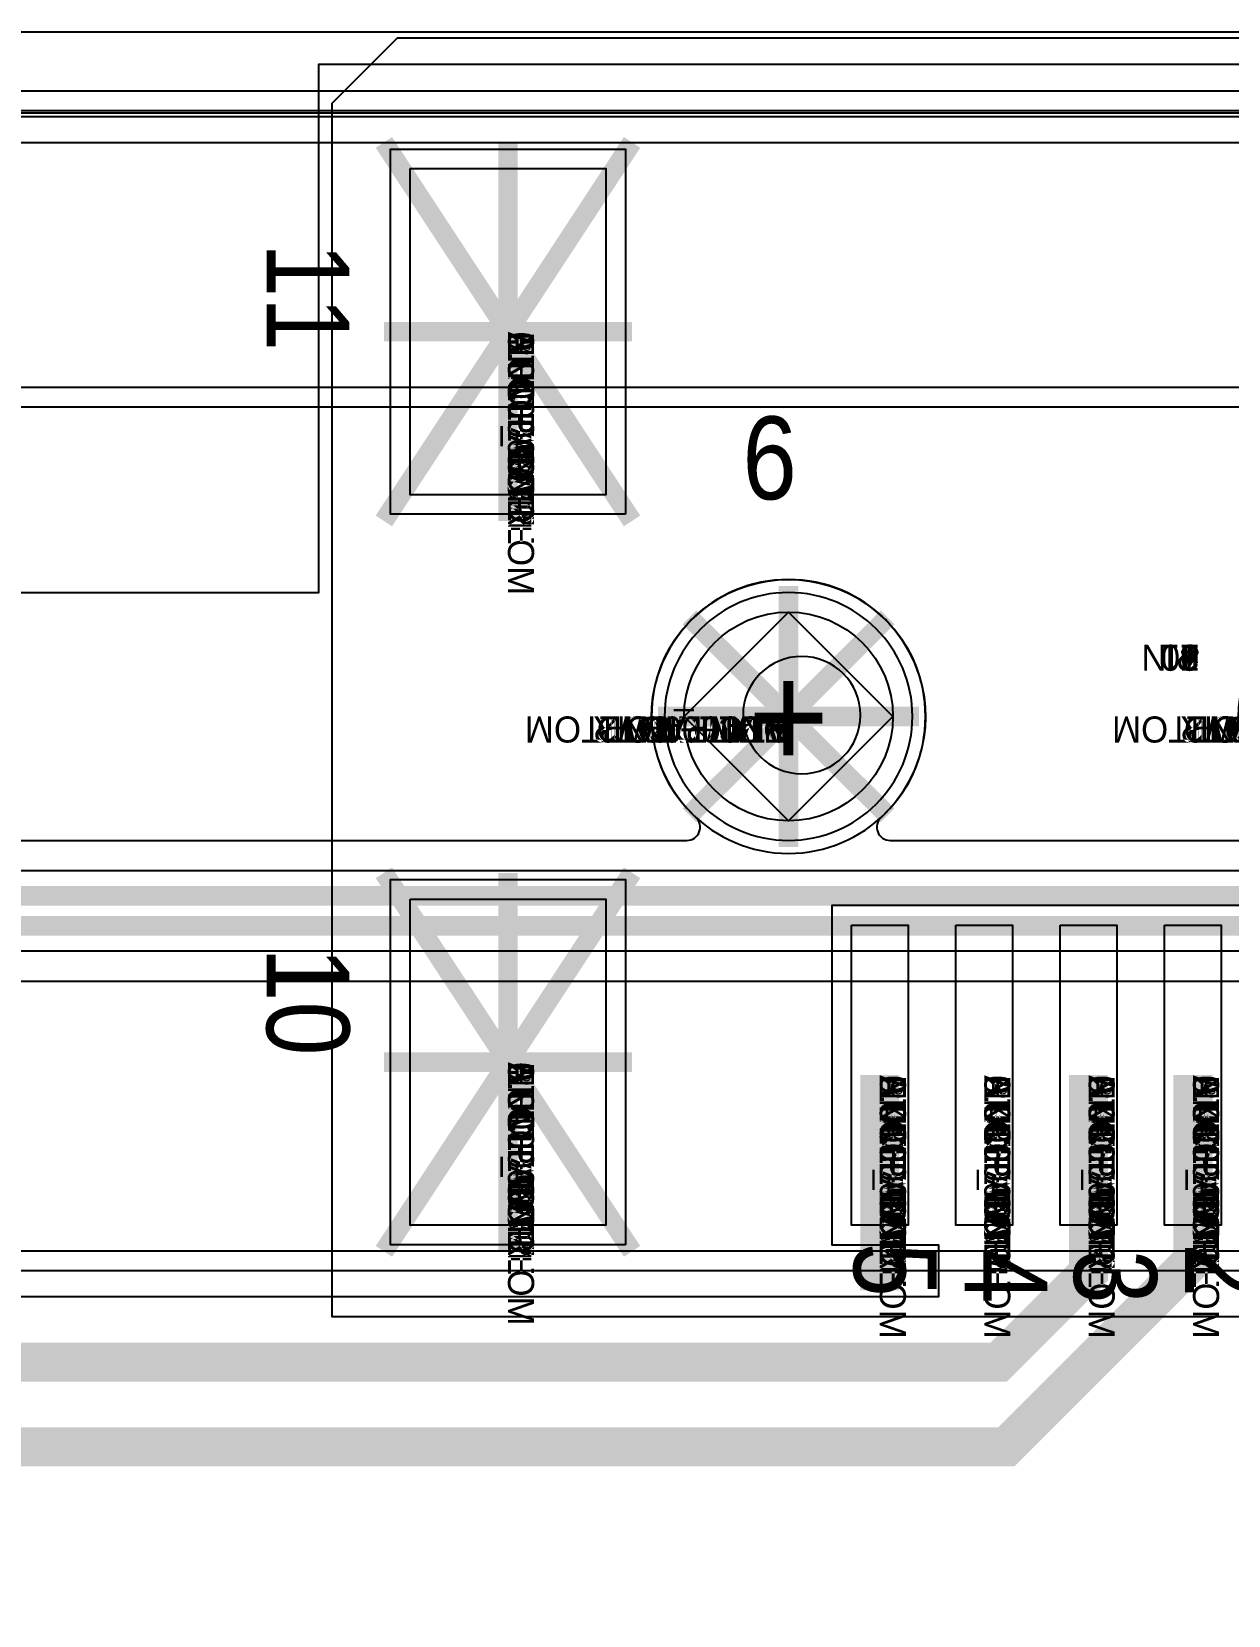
# Model space of a CAD drawing. Extents: x 0 to 323, y 0 to 320.
# Drawn here: x 69.8 to 78.97, y 106.06 to 118.2 of the extents above; entities that cross this region are included whole.
import ezdxf
from ezdxf.enums import TextEntityAlignment as Align

# ---------------------------------------------------------------- set-up
doc = ezdxf.new("R2010")
doc.units = 0
doc.header["$MEASUREMENT"] = 0
doc.layers.get('0').update_dxf_attribs({"linetype": 'CONTINUOUS'})
for name, color, linetype in [('BOARD_GEOMETRY_OUTLINE', 1, 'CONTINUOUS'), ('CDN_FIGURES', 7, 'CONTINUOUS'), ('ETCH_BOTTOM', 7, 'CONTINUOUS'), ('ETCH_GND', 3, 'CONTINUOUS'), ('ETCH_INT1', 4, 'CONTINUOUS'), ('ETCH_INT2', 5, 'CONTINUOUS'), ('ETCH_PWR', 6, 'CONTINUOUS'), ('ETCH_TOP', 2, 'CONTINUOUS'), ('MANUFACTURING_NCLEGEND-1-6', 8, 'CONTINUOUS'), ('PACKAGE_GEOMETRY_ASSEMBLY_TOP', 11, 'CONTINUOUS'), ('PACKAGE_GEOMETRY_PIN_NUMBER', 9, 'CONTINUOUS')]:
    doc.layers.add(name, color=color, linetype=linetype)

# ---------------------------------------------------------------- blocks, each defined once
blk = doc.blocks.new('PAD_INFO')
for tag in ['SHAPE_TYPE', 'PAD_HEIGHT', 'PAD_LAYER', 'PAD_TYPE', 'PAD_WIDTH']:
    blk.add_attdef(tag, (0, 0), '', height=0.2)
at = {"flags": 2}
blk.add_attdef('CDN_TYPE', (0, 0), '', height=0.2, dxfattribs=at)
blk = doc.blocks.new('DRILL_INFO')
at = {"flags": 2}
blk.add_attdef('CDN_TYPE', (0, 0), '', height=0.2, dxfattribs=at)
for tag in ['FSHAPE', 'FCHAR', 'DRILL_HEIGHT', 'DIAMETER', 'PLATED', 'DRILL_WIDTH']:
    blk.add_attdef(tag, (0, 0), '', height=0.2)
blk = doc.blocks.new('VIA1600X0900')
at = {"layer": 'ETCH_BOTTOM'}
blk.add_circle((0, 0), 0.8, dxfattribs=at)
at = {"layer": 'ETCH_GND'}
blk.add_circle((0, 0), 0.8, dxfattribs=at)
at = {"layer": 'ETCH_INT1'}
blk.add_circle((0, 0), 0.8, dxfattribs=at)
at = {"layer": 'ETCH_INT2'}
blk.add_circle((0, 0), 0.8, dxfattribs=at)
at = {"layer": 'ETCH_PWR'}
blk.add_circle((0, 0), 0.8, dxfattribs=at)
at = {"layer": 'ETCH_TOP'}
blk.add_circle((0, 0), 0.8, dxfattribs=at)
ref = blk.add_blockref('PAD_INFO', (0, 0))
ref.add_attrib('PAD_LAYER', 'ETCH_TOP', (0, 0), dxfattribs={"height": 0.2})
ref.add_attrib('SHAPE_TYPE', 'NULL', (0, 0), dxfattribs={"height": 0.2})
ref.add_attrib('PAD_TYPE', 'ANTIPAD', (0, 0), dxfattribs={"height": 0.2})
ref.add_attrib('PAD_WIDTH', '0.000000', (0, 0), dxfattribs={"height": 0.2})
ref.add_attrib('PAD_HEIGHT', '0.000000', (0, 0), dxfattribs={"height": 0.2})
ref = blk.add_blockref('PAD_INFO', (0, 0))
ref.add_attrib('PAD_LAYER', 'ETCH_GND', (0, 0), dxfattribs={"height": 0.2})
ref.add_attrib('SHAPE_TYPE', 'NULL', (0, 0), dxfattribs={"height": 0.2})
ref.add_attrib('PAD_TYPE', 'ANTIPAD', (0, 0), dxfattribs={"height": 0.2})
ref.add_attrib('PAD_WIDTH', '0.000000', (0, 0), dxfattribs={"height": 0.2})
ref.add_attrib('PAD_HEIGHT', '0.000000', (0, 0), dxfattribs={"height": 0.2})
ref = blk.add_blockref('PAD_INFO', (0, 0))
ref.add_attrib('PAD_LAYER', 'ETCH_INT1', (0, 0), dxfattribs={"height": 0.2})
ref.add_attrib('SHAPE_TYPE', 'NULL', (0, 0), dxfattribs={"height": 0.2})
ref.add_attrib('PAD_TYPE', 'ANTIPAD', (0, 0), dxfattribs={"height": 0.2})
ref.add_attrib('PAD_WIDTH', '0.000000', (0, 0), dxfattribs={"height": 0.2})
ref.add_attrib('PAD_HEIGHT', '0.000000', (0, 0), dxfattribs={"height": 0.2})
ref = blk.add_blockref('PAD_INFO', (0, 0))
ref.add_attrib('PAD_LAYER', 'ETCH_INT2', (0, 0), dxfattribs={"height": 0.2})
ref.add_attrib('SHAPE_TYPE', 'NULL', (0, 0), dxfattribs={"height": 0.2})
ref.add_attrib('PAD_TYPE', 'ANTIPAD', (0, 0), dxfattribs={"height": 0.2})
ref.add_attrib('PAD_WIDTH', '0.000000', (0, 0), dxfattribs={"height": 0.2})
ref.add_attrib('PAD_HEIGHT', '0.000000', (0, 0), dxfattribs={"height": 0.2})
ref = blk.add_blockref('PAD_INFO', (0, 0))
ref.add_attrib('PAD_LAYER', 'ETCH_PWR', (0, 0), dxfattribs={"height": 0.2})
ref.add_attrib('SHAPE_TYPE', 'NULL', (0, 0), dxfattribs={"height": 0.2})
ref.add_attrib('PAD_TYPE', 'ANTIPAD', (0, 0), dxfattribs={"height": 0.2})
ref.add_attrib('PAD_WIDTH', '0.000000', (0, 0), dxfattribs={"height": 0.2})
ref.add_attrib('PAD_HEIGHT', '0.000000', (0, 0), dxfattribs={"height": 0.2})
ref = blk.add_blockref('PAD_INFO', (0, 0))
ref.add_attrib('PAD_LAYER', 'ETCH_BOTTOM', (0, 0), dxfattribs={"height": 0.2})
ref.add_attrib('SHAPE_TYPE', 'NULL', (0, 0), dxfattribs={"height": 0.2})
ref.add_attrib('PAD_TYPE', 'ANTIPAD', (0, 0), dxfattribs={"height": 0.2})
ref.add_attrib('PAD_WIDTH', '0.000000', (0, 0), dxfattribs={"height": 0.2})
ref.add_attrib('PAD_HEIGHT', '0.000000', (0, 0), dxfattribs={"height": 0.2})
ref = blk.add_blockref('PAD_INFO', (0, 0))
ref.add_attrib('PAD_LAYER', 'ETCH_TOP', (0, 0), dxfattribs={"height": 0.2})
ref.add_attrib('SHAPE_TYPE', 'NULL', (0, 0), dxfattribs={"height": 0.2})
ref.add_attrib('PAD_TYPE', 'THERMAL', (0, 0), dxfattribs={"height": 0.2})
ref.add_attrib('PAD_WIDTH', '0.000000', (0, 0), dxfattribs={"height": 0.2})
ref.add_attrib('PAD_HEIGHT', '0.000000', (0, 0), dxfattribs={"height": 0.2})
ref = blk.add_blockref('PAD_INFO', (0, 0))
ref.add_attrib('PAD_LAYER', 'ETCH_GND', (0, 0), dxfattribs={"height": 0.2})
ref.add_attrib('SHAPE_TYPE', 'NULL', (0, 0), dxfattribs={"height": 0.2})
ref.add_attrib('PAD_TYPE', 'THERMAL', (0, 0), dxfattribs={"height": 0.2})
ref.add_attrib('PAD_WIDTH', '0.000000', (0, 0), dxfattribs={"height": 0.2})
ref.add_attrib('PAD_HEIGHT', '0.000000', (0, 0), dxfattribs={"height": 0.2})
ref = blk.add_blockref('PAD_INFO', (0, 0))
ref.add_attrib('PAD_LAYER', 'ETCH_INT1', (0, 0), dxfattribs={"height": 0.2})
ref.add_attrib('SHAPE_TYPE', 'NULL', (0, 0), dxfattribs={"height": 0.2})
ref.add_attrib('PAD_TYPE', 'THERMAL', (0, 0), dxfattribs={"height": 0.2})
ref.add_attrib('PAD_WIDTH', '0.000000', (0, 0), dxfattribs={"height": 0.2})
ref.add_attrib('PAD_HEIGHT', '0.000000', (0, 0), dxfattribs={"height": 0.2})
ref = blk.add_blockref('PAD_INFO', (0, 0))
ref.add_attrib('PAD_LAYER', 'ETCH_INT2', (0, 0), dxfattribs={"height": 0.2})
ref.add_attrib('SHAPE_TYPE', 'NULL', (0, 0), dxfattribs={"height": 0.2})
ref.add_attrib('PAD_TYPE', 'THERMAL', (0, 0), dxfattribs={"height": 0.2})
ref.add_attrib('PAD_WIDTH', '0.000000', (0, 0), dxfattribs={"height": 0.2})
ref.add_attrib('PAD_HEIGHT', '0.000000', (0, 0), dxfattribs={"height": 0.2})
ref = blk.add_blockref('PAD_INFO', (0, 0))
ref.add_attrib('PAD_LAYER', 'ETCH_PWR', (0, 0), dxfattribs={"height": 0.2})
ref.add_attrib('SHAPE_TYPE', 'NULL', (0, 0), dxfattribs={"height": 0.2})
ref.add_attrib('PAD_TYPE', 'THERMAL', (0, 0), dxfattribs={"height": 0.2})
ref.add_attrib('PAD_WIDTH', '0.000000', (0, 0), dxfattribs={"height": 0.2})
ref.add_attrib('PAD_HEIGHT', '0.000000', (0, 0), dxfattribs={"height": 0.2})
ref = blk.add_blockref('PAD_INFO', (0, 0))
ref.add_attrib('PAD_LAYER', 'ETCH_BOTTOM', (0, 0), dxfattribs={"height": 0.2})
ref.add_attrib('SHAPE_TYPE', 'NULL', (0, 0), dxfattribs={"height": 0.2})
ref.add_attrib('PAD_TYPE', 'THERMAL', (0, 0), dxfattribs={"height": 0.2})
ref.add_attrib('PAD_WIDTH', '0.000000', (0, 0), dxfattribs={"height": 0.2})
ref.add_attrib('PAD_HEIGHT', '0.000000', (0, 0), dxfattribs={"height": 0.2})
ref = blk.add_blockref('DRILL_INFO', (0, 0))
ref.add_attrib('DIAMETER', '0.900000', (0, 0), dxfattribs={"height": 0.2})
ref.add_attrib('PLATED', 'PLATED', (0, 0), dxfattribs={"height": 0.2})
ref.add_attrib('FSHAPE', 'DIAMOND', (0, 0), dxfattribs={"height": 0.2})
ref.add_attrib('FCHAR', '+', (0, 0), dxfattribs={"height": 0.2})
ref.add_attrib('DRILL_WIDTH', '1.600000', (0, 0), dxfattribs={"height": 0.2})
ref.add_attrib('DRILL_HEIGHT', '1.600000', (0, 0), dxfattribs={"height": 0.2})
ref = blk.add_blockref('PAD_INFO', (0, 0))
ref.add_attrib('PAD_LAYER', 'ETCH_TOP', (0, 0), dxfattribs={"height": 0.2})
ref.add_attrib('SHAPE_TYPE', 'CIRCLE', (0, 0), dxfattribs={"height": 0.2})
ref.add_attrib('PAD_TYPE', 'REGULAR', (0, 0), dxfattribs={"height": 0.2})
ref.add_attrib('PAD_WIDTH', '1.600000', (0, 0), dxfattribs={"height": 0.2})
ref.add_attrib('PAD_HEIGHT', '1.600000', (0, 0), dxfattribs={"height": 0.2})
ref = blk.add_blockref('PAD_INFO', (0, 0))
ref.add_attrib('PAD_LAYER', 'ETCH_GND', (0, 0), dxfattribs={"height": 0.2})
ref.add_attrib('SHAPE_TYPE', 'CIRCLE', (0, 0), dxfattribs={"height": 0.2})
ref.add_attrib('PAD_TYPE', 'REGULAR', (0, 0), dxfattribs={"height": 0.2})
ref.add_attrib('PAD_WIDTH', '1.600000', (0, 0), dxfattribs={"height": 0.2})
ref.add_attrib('PAD_HEIGHT', '1.600000', (0, 0), dxfattribs={"height": 0.2})
ref = blk.add_blockref('PAD_INFO', (0, 0))
ref.add_attrib('PAD_LAYER', 'ETCH_INT1', (0, 0), dxfattribs={"height": 0.2})
ref.add_attrib('SHAPE_TYPE', 'CIRCLE', (0, 0), dxfattribs={"height": 0.2})
ref.add_attrib('PAD_TYPE', 'REGULAR', (0, 0), dxfattribs={"height": 0.2})
ref.add_attrib('PAD_WIDTH', '1.600000', (0, 0), dxfattribs={"height": 0.2})
ref.add_attrib('PAD_HEIGHT', '1.600000', (0, 0), dxfattribs={"height": 0.2})
ref = blk.add_blockref('PAD_INFO', (0, 0))
ref.add_attrib('PAD_LAYER', 'ETCH_INT2', (0, 0), dxfattribs={"height": 0.2})
ref.add_attrib('SHAPE_TYPE', 'CIRCLE', (0, 0), dxfattribs={"height": 0.2})
ref.add_attrib('PAD_TYPE', 'REGULAR', (0, 0), dxfattribs={"height": 0.2})
ref.add_attrib('PAD_WIDTH', '1.600000', (0, 0), dxfattribs={"height": 0.2})
ref.add_attrib('PAD_HEIGHT', '1.600000', (0, 0), dxfattribs={"height": 0.2})
ref = blk.add_blockref('PAD_INFO', (0, 0))
ref.add_attrib('PAD_LAYER', 'ETCH_PWR', (0, 0), dxfattribs={"height": 0.2})
ref.add_attrib('SHAPE_TYPE', 'CIRCLE', (0, 0), dxfattribs={"height": 0.2})
ref.add_attrib('PAD_TYPE', 'REGULAR', (0, 0), dxfattribs={"height": 0.2})
ref.add_attrib('PAD_WIDTH', '1.600000', (0, 0), dxfattribs={"height": 0.2})
ref.add_attrib('PAD_HEIGHT', '1.600000', (0, 0), dxfattribs={"height": 0.2})
ref = blk.add_blockref('PAD_INFO', (0, 0))
ref.add_attrib('PAD_LAYER', 'ETCH_BOTTOM', (0, 0), dxfattribs={"height": 0.2})
ref.add_attrib('SHAPE_TYPE', 'CIRCLE', (0, 0), dxfattribs={"height": 0.2})
ref.add_attrib('PAD_TYPE', 'REGULAR', (0, 0), dxfattribs={"height": 0.2})
ref.add_attrib('PAD_WIDTH', '1.600000', (0, 0), dxfattribs={"height": 0.2})
ref.add_attrib('PAD_HEIGHT', '1.600000', (0, 0), dxfattribs={"height": 0.2})
for tag in ['CDN_TYPE', 'PIN']:
    blk.add_attdef(tag, (0, 0), '', height=0.2)
at = {"flags": 2}
for tag in ['PSTKNAME', 'BBV']:
    blk.add_attdef(tag, (0, 0), '', height=0.2, dxfattribs=at)
blk = doc.blocks.new('RC2300X0435TS_NS')
at = {"layer": 'ETCH_TOP'}
blk.add_lwpolyline([(-1.15, -0.217), (-1.15, 0.217), (1.15, 0.217), (1.15, -0.217)], close=True, dxfattribs=at)
ref = blk.add_blockref('PAD_INFO', (0, 0))
ref.add_attrib('PAD_LAYER', 'ETCH_TOP', (0, 0), dxfattribs={"height": 0.2})
ref.add_attrib('SHAPE_TYPE', 'NULL', (0, 0), dxfattribs={"height": 0.2})
ref.add_attrib('PAD_TYPE', 'ANTIPAD', (0, 0), dxfattribs={"height": 0.2})
ref.add_attrib('PAD_WIDTH', '0.000000', (0, 0), dxfattribs={"height": 0.2})
ref.add_attrib('PAD_HEIGHT', '0.000000', (0, 0), dxfattribs={"height": 0.2})
ref = blk.add_blockref('PAD_INFO', (0, 0))
ref.add_attrib('PAD_LAYER', 'ETCH_GND', (0, 0), dxfattribs={"height": 0.2})
ref.add_attrib('SHAPE_TYPE', 'NULL', (0, 0), dxfattribs={"height": 0.2})
ref.add_attrib('PAD_TYPE', 'ANTIPAD', (0, 0), dxfattribs={"height": 0.2})
ref.add_attrib('PAD_WIDTH', '0.000000', (0, 0), dxfattribs={"height": 0.2})
ref.add_attrib('PAD_HEIGHT', '0.000000', (0, 0), dxfattribs={"height": 0.2})
ref = blk.add_blockref('PAD_INFO', (0, 0))
ref.add_attrib('PAD_LAYER', 'ETCH_INT1', (0, 0), dxfattribs={"height": 0.2})
ref.add_attrib('SHAPE_TYPE', 'NULL', (0, 0), dxfattribs={"height": 0.2})
ref.add_attrib('PAD_TYPE', 'ANTIPAD', (0, 0), dxfattribs={"height": 0.2})
ref.add_attrib('PAD_WIDTH', '0.000000', (0, 0), dxfattribs={"height": 0.2})
ref.add_attrib('PAD_HEIGHT', '0.000000', (0, 0), dxfattribs={"height": 0.2})
ref = blk.add_blockref('PAD_INFO', (0, 0))
ref.add_attrib('PAD_LAYER', 'ETCH_INT2', (0, 0), dxfattribs={"height": 0.2})
ref.add_attrib('SHAPE_TYPE', 'NULL', (0, 0), dxfattribs={"height": 0.2})
ref.add_attrib('PAD_TYPE', 'ANTIPAD', (0, 0), dxfattribs={"height": 0.2})
ref.add_attrib('PAD_WIDTH', '0.000000', (0, 0), dxfattribs={"height": 0.2})
ref.add_attrib('PAD_HEIGHT', '0.000000', (0, 0), dxfattribs={"height": 0.2})
ref = blk.add_blockref('PAD_INFO', (0, 0))
ref.add_attrib('PAD_LAYER', 'ETCH_PWR', (0, 0), dxfattribs={"height": 0.2})
ref.add_attrib('SHAPE_TYPE', 'NULL', (0, 0), dxfattribs={"height": 0.2})
ref.add_attrib('PAD_TYPE', 'ANTIPAD', (0, 0), dxfattribs={"height": 0.2})
ref.add_attrib('PAD_WIDTH', '0.000000', (0, 0), dxfattribs={"height": 0.2})
ref.add_attrib('PAD_HEIGHT', '0.000000', (0, 0), dxfattribs={"height": 0.2})
ref = blk.add_blockref('PAD_INFO', (0, 0))
ref.add_attrib('PAD_LAYER', 'ETCH_BOTTOM', (0, 0), dxfattribs={"height": 0.2})
ref.add_attrib('SHAPE_TYPE', 'NULL', (0, 0), dxfattribs={"height": 0.2})
ref.add_attrib('PAD_TYPE', 'ANTIPAD', (0, 0), dxfattribs={"height": 0.2})
ref.add_attrib('PAD_WIDTH', '0.000000', (0, 0), dxfattribs={"height": 0.2})
ref.add_attrib('PAD_HEIGHT', '0.000000', (0, 0), dxfattribs={"height": 0.2})
ref = blk.add_blockref('PAD_INFO', (0, 0))
ref.add_attrib('PAD_LAYER', 'ETCH_TOP', (0, 0), dxfattribs={"height": 0.2})
ref.add_attrib('SHAPE_TYPE', 'NULL', (0, 0), dxfattribs={"height": 0.2})
ref.add_attrib('PAD_TYPE', 'THERMAL', (0, 0), dxfattribs={"height": 0.2})
ref.add_attrib('PAD_WIDTH', '0.000000', (0, 0), dxfattribs={"height": 0.2})
ref.add_attrib('PAD_HEIGHT', '0.000000', (0, 0), dxfattribs={"height": 0.2})
ref = blk.add_blockref('PAD_INFO', (0, 0))
ref.add_attrib('PAD_LAYER', 'ETCH_GND', (0, 0), dxfattribs={"height": 0.2})
ref.add_attrib('SHAPE_TYPE', 'NULL', (0, 0), dxfattribs={"height": 0.2})
ref.add_attrib('PAD_TYPE', 'THERMAL', (0, 0), dxfattribs={"height": 0.2})
ref.add_attrib('PAD_WIDTH', '0.000000', (0, 0), dxfattribs={"height": 0.2})
ref.add_attrib('PAD_HEIGHT', '0.000000', (0, 0), dxfattribs={"height": 0.2})
ref = blk.add_blockref('PAD_INFO', (0, 0))
ref.add_attrib('PAD_LAYER', 'ETCH_INT1', (0, 0), dxfattribs={"height": 0.2})
ref.add_attrib('SHAPE_TYPE', 'NULL', (0, 0), dxfattribs={"height": 0.2})
ref.add_attrib('PAD_TYPE', 'THERMAL', (0, 0), dxfattribs={"height": 0.2})
ref.add_attrib('PAD_WIDTH', '0.000000', (0, 0), dxfattribs={"height": 0.2})
ref.add_attrib('PAD_HEIGHT', '0.000000', (0, 0), dxfattribs={"height": 0.2})
ref = blk.add_blockref('PAD_INFO', (0, 0))
ref.add_attrib('PAD_LAYER', 'ETCH_INT2', (0, 0), dxfattribs={"height": 0.2})
ref.add_attrib('SHAPE_TYPE', 'NULL', (0, 0), dxfattribs={"height": 0.2})
ref.add_attrib('PAD_TYPE', 'THERMAL', (0, 0), dxfattribs={"height": 0.2})
ref.add_attrib('PAD_WIDTH', '0.000000', (0, 0), dxfattribs={"height": 0.2})
ref.add_attrib('PAD_HEIGHT', '0.000000', (0, 0), dxfattribs={"height": 0.2})
ref = blk.add_blockref('PAD_INFO', (0, 0))
ref.add_attrib('PAD_LAYER', 'ETCH_PWR', (0, 0), dxfattribs={"height": 0.2})
ref.add_attrib('SHAPE_TYPE', 'NULL', (0, 0), dxfattribs={"height": 0.2})
ref.add_attrib('PAD_TYPE', 'THERMAL', (0, 0), dxfattribs={"height": 0.2})
ref.add_attrib('PAD_WIDTH', '0.000000', (0, 0), dxfattribs={"height": 0.2})
ref.add_attrib('PAD_HEIGHT', '0.000000', (0, 0), dxfattribs={"height": 0.2})
ref = blk.add_blockref('PAD_INFO', (0, 0))
ref.add_attrib('PAD_LAYER', 'ETCH_BOTTOM', (0, 0), dxfattribs={"height": 0.2})
ref.add_attrib('SHAPE_TYPE', 'NULL', (0, 0), dxfattribs={"height": 0.2})
ref.add_attrib('PAD_TYPE', 'THERMAL', (0, 0), dxfattribs={"height": 0.2})
ref.add_attrib('PAD_WIDTH', '0.000000', (0, 0), dxfattribs={"height": 0.2})
ref.add_attrib('PAD_HEIGHT', '0.000000', (0, 0), dxfattribs={"height": 0.2})
ref = blk.add_blockref('PAD_INFO', (0, 0))
ref.add_attrib('PAD_LAYER', 'ETCH_TOP', (0, 0), dxfattribs={"height": 0.2})
ref.add_attrib('SHAPE_TYPE', 'RECTANGLE', (0, 0), dxfattribs={"height": 0.2})
ref.add_attrib('PAD_TYPE', 'REGULAR', (0, 0), dxfattribs={"height": 0.2})
ref.add_attrib('PAD_WIDTH', '2.300000', (0, 0), dxfattribs={"height": 0.2})
ref.add_attrib('PAD_HEIGHT', '0.435000', (0, 0), dxfattribs={"height": 0.2})
ref = blk.add_blockref('PAD_INFO', (0, 0))
ref.add_attrib('PAD_LAYER', 'ETCH_GND', (0, 0), dxfattribs={"height": 0.2})
ref.add_attrib('SHAPE_TYPE', 'NULL', (0, 0), dxfattribs={"height": 0.2})
ref.add_attrib('PAD_TYPE', 'REGULAR', (0, 0), dxfattribs={"height": 0.2})
ref.add_attrib('PAD_WIDTH', '0.000000', (0, 0), dxfattribs={"height": 0.2})
ref.add_attrib('PAD_HEIGHT', '0.000000', (0, 0), dxfattribs={"height": 0.2})
ref = blk.add_blockref('PAD_INFO', (0, 0))
ref.add_attrib('PAD_LAYER', 'ETCH_INT1', (0, 0), dxfattribs={"height": 0.2})
ref.add_attrib('SHAPE_TYPE', 'NULL', (0, 0), dxfattribs={"height": 0.2})
ref.add_attrib('PAD_TYPE', 'REGULAR', (0, 0), dxfattribs={"height": 0.2})
ref.add_attrib('PAD_WIDTH', '0.000000', (0, 0), dxfattribs={"height": 0.2})
ref.add_attrib('PAD_HEIGHT', '0.000000', (0, 0), dxfattribs={"height": 0.2})
ref = blk.add_blockref('PAD_INFO', (0, 0))
ref.add_attrib('PAD_LAYER', 'ETCH_INT2', (0, 0), dxfattribs={"height": 0.2})
ref.add_attrib('SHAPE_TYPE', 'NULL', (0, 0), dxfattribs={"height": 0.2})
ref.add_attrib('PAD_TYPE', 'REGULAR', (0, 0), dxfattribs={"height": 0.2})
ref.add_attrib('PAD_WIDTH', '0.000000', (0, 0), dxfattribs={"height": 0.2})
ref.add_attrib('PAD_HEIGHT', '0.000000', (0, 0), dxfattribs={"height": 0.2})
ref = blk.add_blockref('PAD_INFO', (0, 0))
ref.add_attrib('PAD_LAYER', 'ETCH_PWR', (0, 0), dxfattribs={"height": 0.2})
ref.add_attrib('SHAPE_TYPE', 'NULL', (0, 0), dxfattribs={"height": 0.2})
ref.add_attrib('PAD_TYPE', 'REGULAR', (0, 0), dxfattribs={"height": 0.2})
ref.add_attrib('PAD_WIDTH', '0.000000', (0, 0), dxfattribs={"height": 0.2})
ref.add_attrib('PAD_HEIGHT', '0.000000', (0, 0), dxfattribs={"height": 0.2})
ref = blk.add_blockref('PAD_INFO', (0, 0))
ref.add_attrib('PAD_LAYER', 'ETCH_BOTTOM', (0, 0), dxfattribs={"height": 0.2})
ref.add_attrib('SHAPE_TYPE', 'NULL', (0, 0), dxfattribs={"height": 0.2})
ref.add_attrib('PAD_TYPE', 'REGULAR', (0, 0), dxfattribs={"height": 0.2})
ref.add_attrib('PAD_WIDTH', '0.000000', (0, 0), dxfattribs={"height": 0.2})
ref.add_attrib('PAD_HEIGHT', '0.000000', (0, 0), dxfattribs={"height": 0.2})
ref = blk.add_blockref('DRILL_INFO', (0, 0))
ref.add_attrib('DIAMETER', '0.000000', (0, 0), dxfattribs={"height": 0.2})
ref.add_attrib('PLATED', 'PLATED', (0, 0), dxfattribs={"height": 0.2})
ref.add_attrib('FSHAPE', 'NULL', (0, 0), dxfattribs={"height": 0.2})
ref.add_attrib('DRILL_WIDTH', '0.000000', (0, 0), dxfattribs={"height": 0.2})
ref.add_attrib('DRILL_HEIGHT', '0.000000', (0, 0), dxfattribs={"height": 0.2})
for tag in ['CDN_TYPE', 'PIN']:
    blk.add_attdef(tag, (0, 0), '', height=0.2)
at = {"flags": 2}
for tag in ['PSTKNAME', 'BBV']:
    blk.add_attdef(tag, (0, 0), '', height=0.2, dxfattribs=at)
blk = doc.blocks.new('RC2500X1500TS')
at = {"layer": 'ETCH_TOP'}
blk.add_lwpolyline([(-1.25, -0.75), (-1.25, 0.75), (1.25, 0.75), (1.25, -0.75)], close=True, dxfattribs=at)
ref = blk.add_blockref('PAD_INFO', (0, 0))
ref.add_attrib('PAD_LAYER', 'ETCH_TOP', (0, 0), dxfattribs={"height": 0.2})
ref.add_attrib('SHAPE_TYPE', 'NULL', (0, 0), dxfattribs={"height": 0.2})
ref.add_attrib('PAD_TYPE', 'ANTIPAD', (0, 0), dxfattribs={"height": 0.2})
ref.add_attrib('PAD_WIDTH', '0.000000', (0, 0), dxfattribs={"height": 0.2})
ref.add_attrib('PAD_HEIGHT', '0.000000', (0, 0), dxfattribs={"height": 0.2})
ref = blk.add_blockref('PAD_INFO', (0, 0))
ref.add_attrib('PAD_LAYER', 'ETCH_GND', (0, 0), dxfattribs={"height": 0.2})
ref.add_attrib('SHAPE_TYPE', 'NULL', (0, 0), dxfattribs={"height": 0.2})
ref.add_attrib('PAD_TYPE', 'ANTIPAD', (0, 0), dxfattribs={"height": 0.2})
ref.add_attrib('PAD_WIDTH', '0.000000', (0, 0), dxfattribs={"height": 0.2})
ref.add_attrib('PAD_HEIGHT', '0.000000', (0, 0), dxfattribs={"height": 0.2})
ref = blk.add_blockref('PAD_INFO', (0, 0))
ref.add_attrib('PAD_LAYER', 'ETCH_INT1', (0, 0), dxfattribs={"height": 0.2})
ref.add_attrib('SHAPE_TYPE', 'NULL', (0, 0), dxfattribs={"height": 0.2})
ref.add_attrib('PAD_TYPE', 'ANTIPAD', (0, 0), dxfattribs={"height": 0.2})
ref.add_attrib('PAD_WIDTH', '0.000000', (0, 0), dxfattribs={"height": 0.2})
ref.add_attrib('PAD_HEIGHT', '0.000000', (0, 0), dxfattribs={"height": 0.2})
ref = blk.add_blockref('PAD_INFO', (0, 0))
ref.add_attrib('PAD_LAYER', 'ETCH_INT2', (0, 0), dxfattribs={"height": 0.2})
ref.add_attrib('SHAPE_TYPE', 'NULL', (0, 0), dxfattribs={"height": 0.2})
ref.add_attrib('PAD_TYPE', 'ANTIPAD', (0, 0), dxfattribs={"height": 0.2})
ref.add_attrib('PAD_WIDTH', '0.000000', (0, 0), dxfattribs={"height": 0.2})
ref.add_attrib('PAD_HEIGHT', '0.000000', (0, 0), dxfattribs={"height": 0.2})
ref = blk.add_blockref('PAD_INFO', (0, 0))
ref.add_attrib('PAD_LAYER', 'ETCH_PWR', (0, 0), dxfattribs={"height": 0.2})
ref.add_attrib('SHAPE_TYPE', 'NULL', (0, 0), dxfattribs={"height": 0.2})
ref.add_attrib('PAD_TYPE', 'ANTIPAD', (0, 0), dxfattribs={"height": 0.2})
ref.add_attrib('PAD_WIDTH', '0.000000', (0, 0), dxfattribs={"height": 0.2})
ref.add_attrib('PAD_HEIGHT', '0.000000', (0, 0), dxfattribs={"height": 0.2})
ref = blk.add_blockref('PAD_INFO', (0, 0))
ref.add_attrib('PAD_LAYER', 'ETCH_BOTTOM', (0, 0), dxfattribs={"height": 0.2})
ref.add_attrib('SHAPE_TYPE', 'NULL', (0, 0), dxfattribs={"height": 0.2})
ref.add_attrib('PAD_TYPE', 'ANTIPAD', (0, 0), dxfattribs={"height": 0.2})
ref.add_attrib('PAD_WIDTH', '0.000000', (0, 0), dxfattribs={"height": 0.2})
ref.add_attrib('PAD_HEIGHT', '0.000000', (0, 0), dxfattribs={"height": 0.2})
ref = blk.add_blockref('PAD_INFO', (0, 0))
ref.add_attrib('PAD_LAYER', 'ETCH_TOP', (0, 0), dxfattribs={"height": 0.2})
ref.add_attrib('SHAPE_TYPE', 'NULL', (0, 0), dxfattribs={"height": 0.2})
ref.add_attrib('PAD_TYPE', 'THERMAL', (0, 0), dxfattribs={"height": 0.2})
ref.add_attrib('PAD_WIDTH', '0.000000', (0, 0), dxfattribs={"height": 0.2})
ref.add_attrib('PAD_HEIGHT', '0.000000', (0, 0), dxfattribs={"height": 0.2})
ref = blk.add_blockref('PAD_INFO', (0, 0))
ref.add_attrib('PAD_LAYER', 'ETCH_GND', (0, 0), dxfattribs={"height": 0.2})
ref.add_attrib('SHAPE_TYPE', 'NULL', (0, 0), dxfattribs={"height": 0.2})
ref.add_attrib('PAD_TYPE', 'THERMAL', (0, 0), dxfattribs={"height": 0.2})
ref.add_attrib('PAD_WIDTH', '0.000000', (0, 0), dxfattribs={"height": 0.2})
ref.add_attrib('PAD_HEIGHT', '0.000000', (0, 0), dxfattribs={"height": 0.2})
ref = blk.add_blockref('PAD_INFO', (0, 0))
ref.add_attrib('PAD_LAYER', 'ETCH_INT1', (0, 0), dxfattribs={"height": 0.2})
ref.add_attrib('SHAPE_TYPE', 'NULL', (0, 0), dxfattribs={"height": 0.2})
ref.add_attrib('PAD_TYPE', 'THERMAL', (0, 0), dxfattribs={"height": 0.2})
ref.add_attrib('PAD_WIDTH', '0.000000', (0, 0), dxfattribs={"height": 0.2})
ref.add_attrib('PAD_HEIGHT', '0.000000', (0, 0), dxfattribs={"height": 0.2})
ref = blk.add_blockref('PAD_INFO', (0, 0))
ref.add_attrib('PAD_LAYER', 'ETCH_INT2', (0, 0), dxfattribs={"height": 0.2})
ref.add_attrib('SHAPE_TYPE', 'NULL', (0, 0), dxfattribs={"height": 0.2})
ref.add_attrib('PAD_TYPE', 'THERMAL', (0, 0), dxfattribs={"height": 0.2})
ref.add_attrib('PAD_WIDTH', '0.000000', (0, 0), dxfattribs={"height": 0.2})
ref.add_attrib('PAD_HEIGHT', '0.000000', (0, 0), dxfattribs={"height": 0.2})
ref = blk.add_blockref('PAD_INFO', (0, 0))
ref.add_attrib('PAD_LAYER', 'ETCH_PWR', (0, 0), dxfattribs={"height": 0.2})
ref.add_attrib('SHAPE_TYPE', 'NULL', (0, 0), dxfattribs={"height": 0.2})
ref.add_attrib('PAD_TYPE', 'THERMAL', (0, 0), dxfattribs={"height": 0.2})
ref.add_attrib('PAD_WIDTH', '0.000000', (0, 0), dxfattribs={"height": 0.2})
ref.add_attrib('PAD_HEIGHT', '0.000000', (0, 0), dxfattribs={"height": 0.2})
ref = blk.add_blockref('PAD_INFO', (0, 0))
ref.add_attrib('PAD_LAYER', 'ETCH_BOTTOM', (0, 0), dxfattribs={"height": 0.2})
ref.add_attrib('SHAPE_TYPE', 'NULL', (0, 0), dxfattribs={"height": 0.2})
ref.add_attrib('PAD_TYPE', 'THERMAL', (0, 0), dxfattribs={"height": 0.2})
ref.add_attrib('PAD_WIDTH', '0.000000', (0, 0), dxfattribs={"height": 0.2})
ref.add_attrib('PAD_HEIGHT', '0.000000', (0, 0), dxfattribs={"height": 0.2})
ref = blk.add_blockref('PAD_INFO', (0, 0))
ref.add_attrib('PAD_LAYER', 'ETCH_GND', (0, 0), dxfattribs={"height": 0.2})
ref.add_attrib('SHAPE_TYPE', 'NULL', (0, 0), dxfattribs={"height": 0.2})
ref.add_attrib('PAD_TYPE', 'REGULAR', (0, 0), dxfattribs={"height": 0.2})
ref.add_attrib('PAD_WIDTH', '0.000000', (0, 0), dxfattribs={"height": 0.2})
ref.add_attrib('PAD_HEIGHT', '0.000000', (0, 0), dxfattribs={"height": 0.2})
ref = blk.add_blockref('PAD_INFO', (0, 0))
ref.add_attrib('PAD_LAYER', 'ETCH_INT1', (0, 0), dxfattribs={"height": 0.2})
ref.add_attrib('SHAPE_TYPE', 'NULL', (0, 0), dxfattribs={"height": 0.2})
ref.add_attrib('PAD_TYPE', 'REGULAR', (0, 0), dxfattribs={"height": 0.2})
ref.add_attrib('PAD_WIDTH', '0.000000', (0, 0), dxfattribs={"height": 0.2})
ref.add_attrib('PAD_HEIGHT', '0.000000', (0, 0), dxfattribs={"height": 0.2})
ref = blk.add_blockref('PAD_INFO', (0, 0))
ref.add_attrib('PAD_LAYER', 'ETCH_INT2', (0, 0), dxfattribs={"height": 0.2})
ref.add_attrib('SHAPE_TYPE', 'NULL', (0, 0), dxfattribs={"height": 0.2})
ref.add_attrib('PAD_TYPE', 'REGULAR', (0, 0), dxfattribs={"height": 0.2})
ref.add_attrib('PAD_WIDTH', '0.000000', (0, 0), dxfattribs={"height": 0.2})
ref.add_attrib('PAD_HEIGHT', '0.000000', (0, 0), dxfattribs={"height": 0.2})
ref = blk.add_blockref('PAD_INFO', (0, 0))
ref.add_attrib('PAD_LAYER', 'ETCH_PWR', (0, 0), dxfattribs={"height": 0.2})
ref.add_attrib('SHAPE_TYPE', 'NULL', (0, 0), dxfattribs={"height": 0.2})
ref.add_attrib('PAD_TYPE', 'REGULAR', (0, 0), dxfattribs={"height": 0.2})
ref.add_attrib('PAD_WIDTH', '0.000000', (0, 0), dxfattribs={"height": 0.2})
ref.add_attrib('PAD_HEIGHT', '0.000000', (0, 0), dxfattribs={"height": 0.2})
ref = blk.add_blockref('PAD_INFO', (0, 0))
ref.add_attrib('PAD_LAYER', 'ETCH_BOTTOM', (0, 0), dxfattribs={"height": 0.2})
ref.add_attrib('SHAPE_TYPE', 'NULL', (0, 0), dxfattribs={"height": 0.2})
ref.add_attrib('PAD_TYPE', 'REGULAR', (0, 0), dxfattribs={"height": 0.2})
ref.add_attrib('PAD_WIDTH', '0.000000', (0, 0), dxfattribs={"height": 0.2})
ref.add_attrib('PAD_HEIGHT', '0.000000', (0, 0), dxfattribs={"height": 0.2})
ref = blk.add_blockref('DRILL_INFO', (0, 0))
ref.add_attrib('DIAMETER', '0.000000', (0, 0), dxfattribs={"height": 0.2})
ref.add_attrib('PLATED', 'PLATED', (0, 0), dxfattribs={"height": 0.2})
ref.add_attrib('FSHAPE', 'NULL', (0, 0), dxfattribs={"height": 0.2})
ref.add_attrib('DRILL_WIDTH', '0.000000', (0, 0), dxfattribs={"height": 0.2})
ref.add_attrib('DRILL_HEIGHT', '0.000000', (0, 0), dxfattribs={"height": 0.2})
ref = blk.add_blockref('PAD_INFO', (0, 0))
ref.add_attrib('PAD_LAYER', 'ETCH_TOP', (0, 0), dxfattribs={"height": 0.2})
ref.add_attrib('SHAPE_TYPE', 'RECTANGLE', (0, 0), dxfattribs={"height": 0.2})
ref.add_attrib('PAD_TYPE', 'REGULAR', (0, 0), dxfattribs={"height": 0.2})
ref.add_attrib('PAD_WIDTH', '2.500000', (0, 0), dxfattribs={"height": 0.2})
ref.add_attrib('PAD_HEIGHT', '1.500000', (0, 0), dxfattribs={"height": 0.2})
for tag in ['CDN_TYPE', 'PIN']:
    blk.add_attdef(tag, (0, 0), '', height=0.2)
at = {"flags": 2}
for tag in ['PSTKNAME', 'BBV']:
    blk.add_attdef(tag, (0, 0), '', height=0.2, dxfattribs=at)
blk = doc.blocks.new('MUSB')
at = {"layer": 'BOARD_GEOMETRY_OUTLINE'}
blk.add_lwpolyline([(3.4986, 0.5399, 1), (2.5986, 0.5399, 1)], format="xyb", close=True, dxfattribs=at)
at = {"layer": 'PACKAGE_GEOMETRY_ASSEMBLY_TOP'}
blk.add_lwpolyline([(-4.4, -4.65), (6.15, -4.65), (6.65, -4.15), (6.65, 5.15), (-4.7, 5.15), (-4.7, -4.35)], close=True, dxfattribs=at)
at = {"layer": 'ETCH_TOP'}
ref = blk.add_blockref('RC2300X0435TS_NS', (-0.75, 3.3), dxfattribs=dict(at, rotation=90))
ref.add_attrib('CDN_TYPE', 'PIN', (0, 0), dxfattribs={"height": 0.2})
ref.add_attrib('PIN', '1', (0, 0), dxfattribs={"height": 0.2})
ref = blk.add_blockref('RC2300X0435TS_NS', (0.05, 3.3), dxfattribs=dict(at, rotation=90))
ref.add_attrib('CDN_TYPE', 'PIN', (0, 0), dxfattribs={"height": 0.2})
ref.add_attrib('PIN', '2', (0, 0), dxfattribs={"height": 0.2})
ref = blk.add_blockref('RC2300X0435TS_NS', (1.65, 3.3), dxfattribs=dict(at, rotation=90))
ref.add_attrib('CDN_TYPE', 'PIN', (0, 0), dxfattribs={"height": 0.2})
ref.add_attrib('PIN', '4', (0, 0), dxfattribs={"height": 0.2})
ref = blk.add_blockref('RC2300X0435TS_NS', (0.85, 3.3), dxfattribs=dict(at, rotation=90))
ref.add_attrib('CDN_TYPE', 'PIN', (0, 0), dxfattribs={"height": 0.2})
ref.add_attrib('PIN', '3', (0, 0), dxfattribs={"height": 0.2})
ref = blk.add_blockref('RC2300X0435TS_NS', (2.45, 3.3), dxfattribs=dict(at, rotation=90))
ref.add_attrib('CDN_TYPE', 'PIN', (0, 0), dxfattribs={"height": 0.2})
ref.add_attrib('PIN', '5', (0, 0), dxfattribs={"height": 0.2})
ref = blk.add_blockref('RC2500X1500TS', (-3.6, 3.2), dxfattribs=dict(at, rotation=90))
ref.add_attrib('CDN_TYPE', 'PIN', (0, 0), dxfattribs={"height": 0.2})
ref.add_attrib('PIN', '6', (0, 0), dxfattribs={"height": 0.2})
ref = blk.add_blockref('RC2500X1500TS', (5.3, 3.2), dxfattribs=dict(at, rotation=90))
ref.add_attrib('CDN_TYPE', 'PIN', (0, 0), dxfattribs={"height": 0.2})
ref.add_attrib('PIN', '10', (0, 0), dxfattribs={"height": 0.2})
ref = blk.add_blockref('VIA1600X0900', (-1.35, 0.55), dxfattribs=at)
ref.add_attrib('CDN_TYPE', 'PIN', (0, 0), dxfattribs={"height": 0.2})
ref.add_attrib('PIN', '8', (0, 0), dxfattribs={"height": 0.2})
ref = blk.add_blockref('VIA1600X0900', (3.15, 0.55), dxfattribs=at)
ref.add_attrib('CDN_TYPE', 'PIN', (0, 0), dxfattribs={"height": 0.2})
ref.add_attrib('PIN', '9', (0, 0), dxfattribs={"height": 0.2})
ref = blk.add_blockref('RC2500X1500TS', (-3.6, -2.4), dxfattribs=dict(at, rotation=90))
ref.add_attrib('CDN_TYPE', 'PIN', (0, 0), dxfattribs={"height": 0.2})
ref.add_attrib('PIN', '7', (0, 0), dxfattribs={"height": 0.2})
ref = blk.add_blockref('RC2500X1500TS', (5.3, -2.4), dxfattribs=dict(at, rotation=90))
ref.add_attrib('CDN_TYPE', 'PIN', (0, 0), dxfattribs={"height": 0.2})
ref.add_attrib('PIN', '11', (0, 0), dxfattribs={"height": 0.2})
at = {"flags": 2}
for tag in ['SYMBOL_TYPE', 'CDN_TYPE', 'REFDES']:
    blk.add_attdef(tag, (0, 0), '', height=0.2, dxfattribs=at)
blk = doc.blocks.new('FIGURE_DIAMOND')
at = {"layer": 'CDN_FIGURES'}
blk.add_lwpolyline([(-0.5, 0), (0, 0.5), (0.5, 0), (0, -0.5)], close=True, dxfattribs=at)

msp = doc.modelspace()

# ---------------------------------------------------------------- linework, layer by layer
at = {"layer": 'BOARD_GEOMETRY_OUTLINE'}
msp.add_lwpolyline([(0, 116.6), (0, 118.2), (190.2, 118.2), (190.2, 0), (0, 0), (0, 118.2)], dxfattribs=at)
at = {"layer": 'ETCH_BOTTOM'}
msp.add_lwpolyline([(0.135, 0.375), (0.135, 117.746), (189.669, 117.746), (189.669, 0.375)], close=True, dxfattribs=at)
msp.add_lwpolyline([(75.6, 114, 1), (75.6, 111.9, 1)], format="xyb", close=True, dxfattribs=at)
for points, format in [([(30.15, 107.313), (36.687, 113.85), (41.163, 113.85), (43.25, 111.763), (43.25, 111.4, 0.434609), (43.358, 111.299, -0.209232), (43.812, 111.137, 0.453132), (43.963, 111.151, -0.451527), (44.859, 111.239), (44.874, 111.225), (58.821, 111.225), (59.366, 111.77), (90.294, 111.77)], "xyb"), ([(44.45, 110.8, 0.15, 0.15, 0), (58.997, 110.8, 0.15, 0.15, 0), (59.542, 111.345, 0.15, 0.15, 0), (90.118, 111.345, 0.15, 0.15, 0), (107.795, 93.668, 0.15, 0.15, 0), (107.795, 85.982, 0.15, 0.15, 0), (104.288, 82.475, 0.15, 0.15, 0), (103.562, 82.475, 0.15, 0.15, 0), (98.575, 77.488, 0.15, 0.15, 0), (98.575, 75.262, 0.15, 0.15, 0), (98.15, 74.837, 0.15, 0.15, 0), (98.15, 68.05, 0.15, 0.15, 0), (95.275, 65.175, 0.15, 0.15, 0), (95.275, 62.425, 0.15, 0.15, 0), (95.975, 61.725, 0.15, 0.15, 0), (95.975, 61.075, 0.15, 0.15, 0), (94.915, 60.015, 0.15, 0.15, 0), (94.915, 49.248, 0.15, 0.15, 0), (95.675, 48.488, 0.15, 0.15, 0), (95.675, 48.012, 0.15, 0.15, 0), (95.25, 47.587, 0.15, 0.15, 0), (95.25, 46.6, 0.15, 0.15, 0)], "xyseb"), ([(44.874, 110.375), (59.173, 110.375), (59.718, 110.92), (65.72, 110.92, -0.434609), (65.821, 110.811, 1.071716), (67.019, 110.811, -0.434609), (67.12, 110.92), (89.942, 110.92)], "xyb")]:
    msp.add_lwpolyline(points, format=format, dxfattribs=at)
at = {"layer": 'ETCH_GND'}
msp.add_lwpolyline([(189.5, 0.35), (0.1, 0.35), (0.1, 117.55), (189.5, 117.55)], close=True, dxfattribs=at)
msp.add_lwpolyline([(76.55, 112.95, 1), (74.65, 112.95, 1)], format="xyb", close=True, dxfattribs=at)
at = {"layer": 'ETCH_INT1'}
msp.add_lwpolyline([(189.747, 0.331), (0.416, 0.331), (0.416, 117.577), (189.747, 117.577)], close=True, dxfattribs=at)
for points in [[(27.1, 76.908), (27.1, 78.512), (27.08, 78.527, -0.487563), (27.08, 79.473), (27.1, 79.488), (27.1, 93.262, 0.610973), (26.939, 93.345, -1.951459), (26.939, 95.455, 0.610973), (27.1, 95.538), (27.1, 103.562), (39.013, 115.475), (54.645, 115.475), (54.66, 115.496, -0.517562), (55.64, 115.496), (55.655, 115.475), (168.313, 115.475)], [(27.25, 78.407, -0.462913), (27.368, 78.507, 1.180185), (27.368, 79.493, -0.462913), (27.25, 79.593), (27.25, 84.999, -0.688822), (27.427, 85.067, 2.620502), (27.427, 85.733, -0.688822), (27.25, 85.801), (27.25, 93.856), (27.255, 93.867, 0.2342), (27.255, 94.933), (27.25, 94.944), (27.25, 103.5), (39.075, 115.325), (54.553, 115.325, -0.450278), (54.654, 115.211, 1.131339), (55.646, 115.211, -0.450278), (55.747, 115.325), (168.375, 115.325)], [(94.082, 108.85), (53.75, 108.85), (52.95, 108.05), (52.95, 103.65), (49.2, 99.9), (42.847, 99.9, 0.447271), (41.953, 99.9), (38.45, 99.9), (36.8, 98.25), (36.8, 97.302, -0.413636), (36.699, 97.2, 0.997603), (36.699, 96.2, -0.413636), (36.8, 96.099), (36.8, 86.428), (36.768, 86.416, 0.682571), (36.768, 85.484), (36.8, 85.472), (36.8, 83.751), (36.782, 83.736, 0.471125), (36.782, 82.964), (36.8, 82.949), (36.8, 72.499, -0.438438)], [(166.6, 108.7), (65.923, 108.7, 0.757335), (65.87, 108.512, -1.318752), (65.024, 107.725, 0.609986), (64.843, 107.725, -1.318752), (63.997, 108.512, 0.757335), (63.944, 108.7), (60.444, 108.7, 0.669944), (60.372, 108.526, -0.509696), (60.225, 107.567, 0.609986), (60.225, 107.386, -4.125234), (59.675, 107.386, 0.609986), (59.675, 107.567, -0.509696), (59.528, 108.526, 0.669944), (59.456, 108.7), (53.812, 108.7)]]:
    msp.add_lwpolyline(points, format="xyb", dxfattribs=at)
msp.add_lwpolyline([(76.55, 112.95, 1), (74.65, 112.95, 1)], format="xyb", close=True, dxfattribs=at)
at = {"layer": 'ETCH_INT2'}
msp.add_lwpolyline([(189.88, 0.665), (0.485, 0.665), (0.485, 117.596), (189.88, 117.596)], close=True, dxfattribs=at)
for points, format in [([(55.749, 112), (74.822, 112, 0.683673), (74.89, 112.176, -2.569245), (76.31, 112.176, 0.683673), (76.379, 112), (79.322, 112, 0.683673), (79.39, 112.176, -2.569245), (80.81, 112.176, 0.683673), (80.879, 112), (91.599, 112)], "xyb"), ([(100.8, 111.65, 0.15, 0.15, 0), (99.825, 112.625, 0.15, 0.15, 0), (92.825, 112.625, 0.15, 0.15, 0), (91.775, 111.575, 0.15, 0.15, 0), (40.362, 111.575, 0.15, 0.15, 0), (40.087, 111.85, 0.15, 0.15, 0), (39.4, 111.85, 0.15, 0.15, 0)], "xyseb"), ([(91.951, 111.15), (66.953, 111.15, 0.563626), (66.863, 111.002, -1.650696), (65.977, 111.002, 0.563626), (65.887, 111.15), (44.998, 111.15, 0.545175)], "xyb")]:
    msp.add_lwpolyline(points, format=format, dxfattribs=at)
at = {"layer": 'ETCH_PWR'}
msp.add_lwpolyline([(0.25, 36.85), (0.25, 117.35), (188.75, 117.35)], dxfattribs=at)
msp.add_lwpolyline([(76.55, 112.95, 1), (74.65, 112.95, 1)], format="xyb", close=True, dxfattribs=at)
at = {"layer": 'ETCH_TOP'}
for points, format in [([(62.7, 113.9), (72, 113.9), (72, 117.95), (83.45, 117.95), (83.45, 108.45), (79.95, 108.45), (79.95, 110.2, 0.146574), (79.876, 110.448), (79.868, 110.46), (79.868, 111.5), (75.932, 111.5), (75.932, 108.9), (76.75, 108.9), (76.75, 108.5), (65.557, 108.5, 0.06557)], "xyb"), ([(72.499, 117.351, 0.15, 0.15, 0), (73.45, 115.9, 0.15, 0.15, 0)], "xyseb"), ([(73.45, 115.9, 0.15, 0.15, 0), (74.401, 117.351, 0.15, 0.15, 0)], "xyseb"), ([(73.45, 115.9, 0.15, 0.15, 0), (73.45, 117.351, 0.15, 0.15, 0)], "xyseb"), ([(72.499, 114.449, 0.15, 0.15, 0), (73.45, 115.9, 0.15, 0.15, 0)], "xyseb"), ([(72.499, 115.9, 0.15, 0.15, 0), (73.45, 115.9, 0.15, 0.15, 0)], "xyseb"), ([(73.45, 115.9, 0.15, 0.15, 0), (74.401, 114.449, 0.15, 0.15, 0)], "xyseb"), ([(73.45, 115.9, 0.15, 0.15, 0), (74.401, 115.9, 0.15, 0.15, 0)], "xyseb"), ([(73.45, 114.449, 0.15, 0.15, 0), (73.45, 115.9, 0.15, 0.15, 0)], "xyseb"), ([(75.6, 112.95, 0.15, 0.15, 0), (75.6, 113.951, 0.15, 0.15, 0)], "xyseb"), ([(74.841, 113.709, 0.15, 0.15, 0), (75.6, 112.95, 0.15, 0.15, 0)], "xyseb"), ([(75.6, 112.95, 0.15, 0.15, 0), (76.359, 113.709, 0.15, 0.15, 0)], "xyseb"), ([(74.599, 112.95, 0.15, 0.15, 0), (75.6, 112.95, 0.15, 0.15, 0)], "xyseb"), ([(74.841, 112.192, 0.15, 0.15, 0), (75.6, 112.95, 0.15, 0.15, 0)], "xyseb"), ([(75.6, 112.95, 0.15, 0.15, 0), (76.359, 112.192, 0.15, 0.15, 0)], "xyseb"), ([(75.6, 112.95, 0.15, 0.15, 0), (76.601, 112.95, 0.15, 0.15, 0)], "xyseb"), ([(75.6, 111.949, 0.15, 0.15, 0), (75.6, 112.95, 0.15, 0.15, 0)], "xyseb"), ([(72.499, 111.751, 0.15, 0.15, 0), (73.45, 110.3, 0.15, 0.15, 0)], "xyseb"), ([(73.45, 110.3, 0.15, 0.15, 0), (74.401, 111.751, 0.15, 0.15, 0)], "xyseb"), ([(73.45, 110.3, 0.15, 0.15, 0), (73.45, 111.751, 0.15, 0.15, 0)], "xyseb"), ([(72.499, 108.849, 0.15, 0.15, 0), (73.45, 110.3, 0.15, 0.15, 0)], "xyseb"), ([(72.499, 110.3, 0.15, 0.15, 0), (73.45, 110.3, 0.15, 0.15, 0)], "xyseb"), ([(73.45, 110.3, 0.15, 0.15, 0), (74.401, 108.849, 0.15, 0.15, 0)], "xyseb"), ([(73.45, 110.3, 0.15, 0.15, 0), (74.401, 110.3, 0.15, 0.15, 0)], "xyseb"), ([(73.45, 108.849, 0.15, 0.15, 0), (73.45, 110.3, 0.15, 0.15, 0)], "xyseb"), ([(64.31, 108, 0.3, 0.3, 0), (64.96, 107.35, 0.3, 0.3, 0), (77.269, 107.35, 0.3, 0.3, 0), (78.7, 108.781, 0.3, 0.3, 0), (78.7, 110.2, 0.3, 0.3, 0)], "xyseb"), ([(65.557, 108, 0.3, 0.3, 0), (77.212, 108, 0.3, 0.3, 0), (77.9, 108.688, 0.3, 0.3, 0), (77.9, 110.2, 0.3, 0.3, 0)], "xyseb"), ([(76.3, 110.2, 0.3, 0.3, 0), (76.3, 108.55, 0.3, 0.3, 0)], "xyseb")]:
    msp.add_lwpolyline(points, format=format, dxfattribs=at)
for points in [[(74.35, 114.5), (72.55, 114.5), (72.55, 117.3), (74.35, 117.3)], [(74.35, 108.9), (72.55, 108.9), (72.55, 111.7), (74.35, 111.7)]]:
    msp.add_lwpolyline(points, close=True, dxfattribs=at)
msp.add_lwpolyline([(75.6, 113.9, 1), (75.6, 112, 1)], format="xyb", close=True, dxfattribs=at)

# ---------------------------------------------------------------- block references
at = {"rotation": 180}
msp.add_blockref('MUSB', (78.75, 113.5), dxfattribs=at)
at = {"layer": 'MANUFACTURING_NCLEGEND-1-6', "xscale": 1.6, "yscale": 1.6}
msp.add_blockref('FIGURE_DIAMOND', (75.6, 112.95), dxfattribs=at)

# ---------------------------------------------------------------- texts
at = {"layer": 'MANUFACTURING_NCLEGEND-1-6'}
msp.add_text('+', height=0.8, dxfattribs=at).set_placement((75.6, 112.95), align=Align.MIDDLE_CENTER)
at = {"layer": 'PACKAGE_GEOMETRY_PIN_NUMBER', "width": 0.88}
for s, rotation, p in [('11', 270, (71.6, 115.75)), ('9', 180, (75.25, 115.25)), ('10', 270, (71.6, 110.35)), ('5', 270, (76.1, 108.5)), ('4', 270, (76.95, 108.45)), ('3', 270, (77.788, 108.447)), ('2', 270, (78.638, 108.497))]:
    msp.add_text(s, height=0.635, rotation=rotation, dxfattribs=at).set_placement(p, align=Align.RIGHT)

doc.saveas('drawing.dxf')
